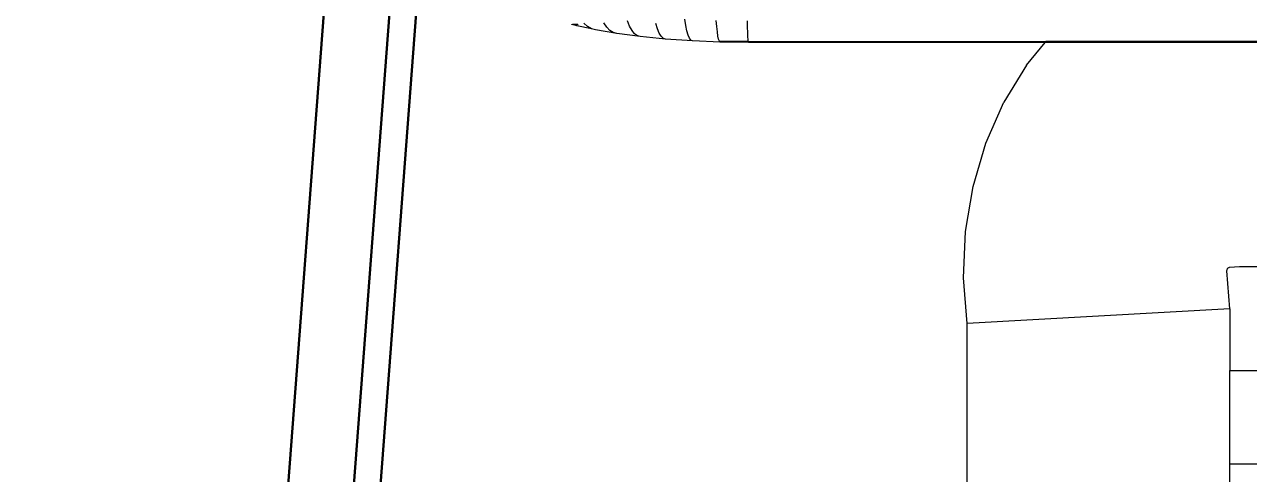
# Model space of a CAD drawing. Header units: millimetres. Extents: x 3552052 to 4144896, y -707811 to -630695.
# Drawn here: x 3696987.8 to 3697214.2, y -691379.4 to -691296.4 of the extents above; entities that cross this region are included whole.
import ezdxf

# ---------------------------------------------------------------- set-up
doc = ezdxf.new("R2010")
doc.units = ezdxf.units.MM
doc.header["$LTSCALE"] = 6
doc.header["$MEASUREMENT"] = 0
doc.layers.get('Defpoints').update_dxf_attribs({"linetype": 'CONTINUOUS', "lineweight": 0})
doc.layers.add('ELE-4M UPS P.SB', color=3, linetype='CONTINUOUS', lineweight=0)
doc.layers.add('EQP', color=6, linetype='CONTINUOUS', lineweight=0)
doc.styles.add('ROMANS', font='romans.shx')
doc.dimstyles.new('AEPL1', dxfattribs={"dimtxt": 100, "dimasz": 75, "dimexe": 25, "dimexo": 50, "dimtad": 0, "dimdec": 0, "dimtxsty": 'ROMANS', "dimcen": 2.5, "dimclrd": 7, "dimclre": 7, "dimclrt": 7, "dimadec": 0, "dimazin": 0, "dimtfac": 1, "dimtdec": 0, "dimtmove": 0, "dimatfit": 3, "dimfxl": 1, "dimlwd": 0, "dimlwe": 0, "dimarcsym": 0})

# ---------------------------------------------------------------- blocks, each defined once
blk = doc.blocks.new('*D188')
at = {"layer": 'Defpoints', "color": 0, "transparency": 16777216}
for p in [(3696598.37, -689428.17), (3697303.87, -689428.17), (3696928.12, -692148.4)]:
    blk.add_point(p, dxfattribs=at)
at = {"layer": 'ELE-4M UPS P.SB', "color": 7, "lineweight": 0, "transparency": 16777216}
for p, q in [((3697253.87, -689428.17), (3696573.37, -689428.17)), ((3696598.37, -689503.17), (3696598.37, -690611.47)), ((3696598.37, -692073.4), (3696598.37, -690965.1)), ((3696878.12, -692148.4), (3696573.37, -692148.4))]:
    blk.add_line(p, q, dxfattribs=at)
at = {"layer": 'ELE-4M UPS P.SB', "color": 7, "transparency": 16777216}
for points in [[(3696585.87, -689503.17), (3696610.87, -689503.17), (3696598.37, -689428.17)], [(3696585.87, -692073.4), (3696610.87, -692073.4), (3696598.37, -692148.4)]]:
    blk.add_solid(points, dxfattribs=at)
at = {"layer": 'ELE-4M UPS P.SB', "color": 7, "lineweight": -3, "transparency": 16777216, "insert": (3696598.37, -690788.28), "char_height": 100, "attachment_point": 5, "rotation": 90, "style": 'ROMANS'}
blk.add_mtext('2720', dxfattribs=at)
blk = doc.blocks.new('Philips+Ultrasound+fr')
at = {"layer": 'EQP'}
for p, q in [((-19.494, 9.566), (-19.532, 9.661)), ((-18.511, 9.578), (-18.528, 9.689)), ((-17.968, 9.557), (-17.976, 9.667)), ((-17.428, 9.55), (-17.43, 9.66)), ((-20.504, 9.591), (-20.504, 9.596)), ((-20.493, 9.592), (-20.504, 9.591)), ((-20.4, 9.593), (-20.493, 9.592)), ((-20.418, 9.573), (-20.493, 9.592)), ((-20.162, 9.518), (-20.418, 9.573)), ((-20.4, 9.593), (-20.396, 9.592)), ((-20.231, 9.557), (-20.295, 9.617)), ((-20.162, 9.518), (-20.231, 9.557)), ((-20.092, 9.5), (-20.162, 9.518)), ((-19.72, 9.436), (-20.092, 9.5)), ((-19.895, 9.548), (-19.946, 9.625)), ((-19.839, 9.489), (-19.895, 9.548)), ((-19.78, 9.452), (-19.839, 9.489)), ((-19.72, 9.436), (-19.78, 9.452)), ((-19.308, 9.382), (-19.72, 9.436)), ((-19.452, 9.49), (-19.494, 9.566)), ((-19.406, 9.433), (-19.452, 9.49)), ((-19.358, 9.397), (-19.406, 9.433)), ((-19.006, 9.519), (-19.035, 9.613)), ((-18.974, 9.443), (-19.006, 9.519)), ((-18.939, 9.388), (-18.974, 9.443)), ((-18.491, 9.485), (-18.511, 9.578)), ((-18.469, 9.41), (-18.491, 9.485)), ((-17.958, 9.464), (-17.968, 9.557)), ((-17.947, 9.389), (-17.958, 9.464)), ((-17.426, 9.457), (-17.428, 9.55)), ((-17.423, 9.383), (-17.426, 9.457)), ((-19.308, 9.382), (-19.358, 9.397)), ((-18.864, 9.339), (-19.308, 9.382)), ((-18.902, 9.352), (-18.939, 9.388)), ((-18.864, 9.339), (-18.902, 9.352)), ((-18.395, 9.307), (-18.864, 9.339)), ((-18.446, 9.355), (-18.469, 9.41)), ((-18.421, 9.32), (-18.446, 9.355)), ((-18.395, 9.307), (-18.421, 9.32)), ((-17.909, 9.288), (-18.395, 9.307)), ((-17.935, 9.335), (-17.947, 9.389)), ((-17.922, 9.301), (-17.935, 9.335)), ((-17.92, 9.299), (-17.922, 9.301)), ((-17.896, 9.298), (-17.92, 9.299)), ((-17.909, 9.288), (-17.92, 9.299)), ((-17.896, 9.298), (-17.909, 9.288)), ((-17.414, 9.282), (-17.909, 9.288)), ((-17.894, 9.301), (-17.896, 9.298)), ((-17.417, 9.294), (-17.896, 9.298)), ((-17.42, 9.328), (-17.423, 9.383)), ((-17.417, 9.294), (-17.42, 9.328)), ((-17.41, 9.291), (-17.417, 9.294)), ((-17.414, 9.282), (-17.417, 9.294)), ((-17.41, 9.291), (-17.414, 9.282)), ((-12.22, 9.282), (-17.414, 9.282)), ((-17.41, 9.294), (-17.41, 9.291)), ((-12.21, 9.294), (-17.41, 9.291)), ((-12.544, 8.885), (-12.22, 9.282)), ((-12.22, 9.282), (-12.21, 9.294)), ((-1.043, 9.282), (-12.22, 9.282)), ((-1.043, 9.294), (-12.21, 9.294)), ((-12.544, 8.885), (-12.942, 8.234)), ((-13.256, 7.52), (-12.942, 8.234)), ((-13.481, 6.76), (-13.256, 7.52)), ((-13.612, 5.969), (-13.481, 6.76)), ((-13.647, 5.163), (-13.612, 5.969)), ((-8.993, 5.345), (-8.819, 5.36)), ((-8.819, 5.36), (-1.043, 5.36)), ((-13.583, 4.36), (-13.647, 5.163)), ((-9.038, 5.282), (-9.037, 5.291)), ((-8.985, 4.618), (-9.038, 5.282)), ((-9.037, 5.291), (-9.036, 5.3)), ((-9.036, 5.3), (-9.033, 5.308)), ((-9.033, 5.308), (-9.03, 5.316)), ((-9.03, 5.316), (-9.025, 5.323)), ((-9.025, 5.323), (-9.02, 5.33)), ((-9.02, 5.33), (-9.014, 5.335)), ((-9.014, 5.335), (-9.007, 5.34)), ((-9.007, 5.34), (-9, 5.343)), ((-9, 5.343), (-8.993, 5.345)), ((-8.985, 4.618), (-13.583, 4.36)), ((-8.985, 4.618), (-8.985, 3.54)), ((-13.583, 1.564), (-13.583, 4.36)), ((-8.985, 1.908), (-8.985, 3.54)), ((-8.985, 3.54), (6.899, 3.54)), ((-8.985, 1.908), (6.899, 1.908)), ((-8.985, 1.564), (-8.985, 1.908))]:
    blk.add_line(p, q, dxfattribs=at)

msp = doc.modelspace()

# ---------------------------------------------------------------- linework, layer by layer
at = {"layer": 'EQP', "color": 7, "lineweight": 30}
for p, q in [((3697032.73, -691432.68), (3697052.73, -691168.01)), ((3697044.78, -691433.59), (3697064.78, -691168.92)), ((3697049.68, -691433.96), (3697069.68, -691169.29))]:
    msp.add_line(p, q, dxfattribs=at)

# ---------------------------------------------------------------- block references
at = {"layer": 'EQP', "lineweight": -3, "xscale": 10.563337682935, "yscale": 10.563337682935, "zscale": 10.563337682935}
msp.add_blockref('Philips+Ultrasound+fr', (3697305.65, -691397.74), dxfattribs=at)

# ---------------------------------------------------------------- dimensions: what is measured, and where the dimension line sits
at = {"layer": 'ELE-4M UPS P.SB', "color": 0, "lineweight": -3}
dim = msp.add_linear_dim(base=(3696598.37, -689428.17), p1=(3696928.12, -692148.4), p2=(3697303.87, -689428.17), angle=90, dimstyle='AEPL1', dxfattribs=at)
dim.commit()
dim.dimension.update_dxf_attribs({"geometry": '*D188', "text_midpoint": (3696598.37, -690788.28)})

doc.saveas('drawing.dxf')
